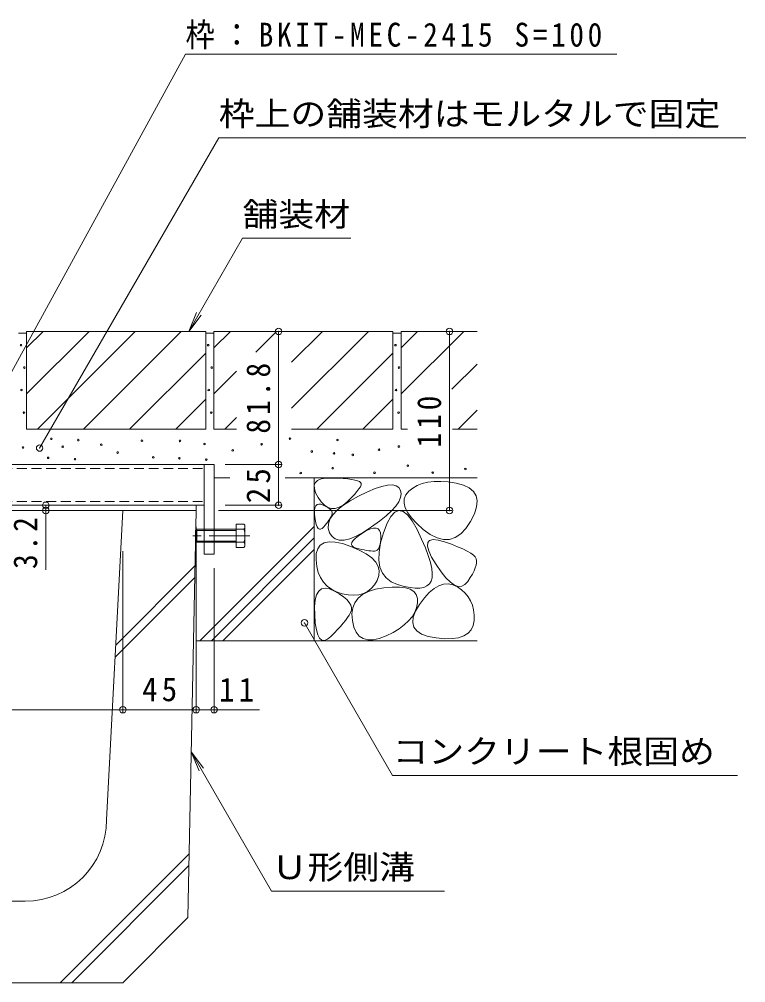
# Model space of a CAD drawing. Units: millimetres at full size, sheet at 1:5; some dimension numbers follow another scale. Extents: x -1680 to 1914, y -1318 to 1385.
# Drawn here: x 804 to 1250, y -825 to -233 of the extents above; entities that cross this region are included whole.
import ezdxf
from ezdxf.enums import TextEntityAlignment as Align

# ---------------------------------------------------------------- set-up
doc = ezdxf.new("R2010")
doc.units = ezdxf.units.MM
doc.header["$LTSCALE"] = 5
doc.header["$PDMODE"] = 32
doc.header["$PDSIZE"] = 4
doc.linetypes.add('CHAIN1', pattern=[8, 5, -1, 1, -1])
doc.linetypes.add('DASHED1', pattern=[1.8, 1.2, -0.6])
for name, color, linetype, lineweight in [('4-0_通り芯', 7, 'Continuous', 9), ('4-4_文字', 7, 'Continuous', 9), ('4-5_建具', 7, 'Continuous', 9), ('4-E_見え係り', 7, 'Continuous', 9), ('4-F_断熱材', 6, 'Continuous', 5)]:
    doc.layers.add(name, color=color, linetype=linetype, lineweight=lineweight)
doc.styles.add('ＭＳ ゴシック', font='')
doc.styles.get('ＭＳ ゴシック').set_extended_font_data('MS Gothic')

msp = doc.modelspace()

# ---------------------------------------------------------------- linework, layer by layer
at = {"layer": '4-0_通り芯'}
for p, q in [((687.995, -506.583), (917.095, -506.583)), ((923.095, -506.583), (917.095, -506.583)), ((917.095, -506.583), (917.095, -561.583)), ((691.995, -531.583), (917.095, -531.583)), ((912.095, -534.783), (912.095, -531.583)), ((691.995, -534.783), (912.095, -534.783))]:
    msp.add_line(p, q, dxfattribs=at)
at = {"layer": '4-0_通り芯', "linetype": 'DASHED1'}
for p, q in [((577.095, -508.883), (917.095, -508.883)), ((577.095, -529.283), (917.095, -529.283))]:
    msp.add_line(p, q, dxfattribs=at)
at = {"layer": '4-0_通り芯', "color": 2}
for p, q in [((936.785, -543.083), (936.785, -557.483)), ((941.485, -543.083), (936.785, -543.083)), ((912.485, -546.283), (911.785, -546.983)), ((911.785, -546.983), (911.785, -553.583)), ((917.095, -546.983), (911.785, -546.983)), ((912.485, -546.283), (912.485, -554.283)), ((917.095, -546.283), (912.485, -546.283)), ((941.485, -546.283), (923.095, -546.283)), ((936.785, -546.983), (923.095, -546.983)), ((942.085, -556.147), (942.085, -544.947)), ((911.785, -553.583), (912.485, -554.283)), ((911.785, -553.583), (917.095, -553.583)), ((912.485, -554.283), (917.095, -554.283)), ((923.095, -553.583), (936.785, -553.583)), ((923.095, -554.283), (941.485, -554.283)), ((936.785, -557.483), (941.485, -557.483))]:
    msp.add_line(p, q, dxfattribs=at)
at = {"layer": '4-0_通り芯', "color": 2, "linetype": 'DASHED1'}
for p, q in [((917.095, -546.283), (923.095, -546.283)), ((917.095, -546.983), (923.095, -546.983)), ((917.095, -553.583), (923.095, -553.583)), ((917.095, -554.283), (923.095, -554.283))]:
    msp.add_line(p, q, dxfattribs=at)
at = {"layer": '4-0_通り芯', "color": 2, "linetype": 'CHAIN1'}
msp.add_line((945.179, -550.283), (909.379, -550.283), dxfattribs=at)
at = {"layer": '4-0_通り芯'}
msp.add_lwpolyline([(917.095, -561.583), (923.095, -561.583), (923.095, -506.583)], dxfattribs=at)
at = {"layer": '4-0_通り芯', "color": 2}
for centre, radius, start, end in [((939.71, -544.683), 2.39, 317.9749, 42.0251), ((928.677, -550.283), 13.418, 342.65606, 17.34394), ((939.71, -555.883), 2.39, 317.9749, 42.0251)]:
    msp.add_arc(centre, radius, start, end, dxfattribs=at)
at = {"layer": '4-4_文字'}
for p, q in [((962.793, -424.783), (962.793, -506.583)), ((1067.707, -424.783), (1067.707, -534.783)), ((964.293, -506.583), (930.019, -506.583)), ((962.793, -506.583), (962.793, -531.583)), ((819.77, -531.583), (819.77, -571.29)), ((964.293, -531.583), (930.019, -531.583)), ((1069.207, -534.783), (925.863, -534.783)), ((912.095, -658.614), (912.095, -544.783)), ((867.095, -658.614), (867.095, -559.783)), ((923.095, -658.614), (923.095, -570.283)), ((627.095, -657.114), (867.095, -657.114)), ((867.095, -657.114), (912.095, -657.114)), ((912.095, -657.114), (923.095, -657.114)), ((923.095, -657.114), (950.985, -657.114))]:
    msp.add_line(p, q, dxfattribs=at)
for p in [(962.793, -424.783), (1067.707, -424.783), (962.793, -506.583), (819.77, -531.583), (962.793, -531.583), (819.77, -534.783), (1067.707, -534.783), (867.095, -657.114), (912.095, -657.114), (923.095, -657.114)]:
    msp.add_point(p, dxfattribs=at)
at = {"layer": '4-5_建具'}
for p, q in [((753.863, -531.583), (905.586, -254.499)), ((905.586, -254.499), (1170.377, -254.499)), ((816.022, -496.402), (926.039, -305.848)), ((926.039, -305.848), (1249.616, -305.848)), ((907.61, -424.783), (940.616, -367.615)), ((940.616, -367.615), (1007.192, -367.615)), ((907.61, -424.783), (912.394, -413.235)), ((907.61, -424.783), (915.22, -414.866)), ((978.65, -603.779), (1032.73, -697.448)), ((909.13, -683.047), (958.489, -768.54)), ((909.13, -683.047), (916.739, -692.964)), ((909.13, -683.047), (913.913, -694.596)), ((1032.73, -697.448), (1244.515, -697.448)), ((958.489, -768.54), (1064.636, -768.54))]:
    msp.add_line(p, q, dxfattribs=at)
for p in [(816.022, -496.402), (978.65, -603.779)]:
    msp.add_point(p, dxfattribs=at)
at = {"layer": '4-E_見え係り', "color": 2}
for p, q in [((802.995, -425.783), (807.995, -425.783)), ((917.995, -424.783), (807.995, -424.783)), ((807.995, -434.931), (818.142, -424.783)), ((807.995, -424.783), (807.995, -484.783)), ((846.426, -424.783), (807.995, -463.215)), ((874.711, -424.783), (814.711, -484.783)), ((902.995, -424.783), (842.995, -484.783)), ((917.995, -424.783), (917.995, -484.783)), ((917.995, -425.783), (922.995, -425.783)), ((922.995, -434.931), (933.142, -424.783)), ((922.995, -424.783), (922.995, -484.783)), ((1032.995, -424.783), (922.995, -424.783)), ((948.683, -437.527), (961.426, -424.783)), ((970.784, -443.71), (989.711, -424.783)), ((1017.995, -424.783), (970.784, -471.994)), ((1032.995, -424.783), (1032.995, -484.783)), ((1032.995, -425.783), (1037.995, -425.783)), ((1037.995, -434.931), (1048.142, -424.783)), ((1037.995, -424.783), (1037.995, -484.783)), ((1076.426, -424.783), (1037.995, -463.215)), ((1084.626, -424.783), (1037.995, -424.783)), ((917.995, -438.068), (871.279, -484.783)), ((1032.995, -438.068), (986.279, -484.783)), ((922.995, -463.215), (936.905, -449.305)), ((1084.626, -444.868), (1069.132, -460.362)), ((899.564, -484.783), (917.995, -466.352)), ((1014.564, -484.783), (1032.995, -466.352)), ((1084.626, -473.152), (1072.995, -484.783)), ((929.711, -484.783), (936.905, -477.589)), ((917.995, -484.783), (807.995, -484.783)), ((922.995, -484.783), (936.905, -484.783)), ((970.784, -484.783), (1032.995, -484.783)), ((1041.872, -484.783), (1037.995, -484.783)), ((1084.626, -484.783), (1069.465, -484.783)), ((923.095, -514.783), (932.757, -514.783)), ((966.732, -514.783), (1084.626, -514.783)), ((984.626, -514.783), (984.626, -614.783)), ((914.39, -614.783), (984.626, -544.547)), ((921.461, -614.783), (984.626, -551.618)), ((928.532, -614.783), (984.626, -558.689)), ((912.095, -614.783), (1084.626, -614.783))]:
    msp.add_line(p, q, dxfattribs=at)
for points in [[(1013.148, -517.481), (1013.473, -518.148), (1013.41, -519.05), (1012.959, -520.184), (1012.121, -521.553), (1010.895, -523.154), (1009.282, -524.99), (1007.281, -527.059), (1004.892, -529.361), (1002.353, -531.436), (999.902, -532.825), (997.539, -533.526), (995.263, -533.541), (993.075, -532.868), (990.974, -531.507), (988.961, -529.46), (987.036, -526.726), (985.519, -523.847), (984.73, -521.366), (984.669, -519.284), (985.337, -517.6), (986.733, -516.314), (988.858, -515.426), (991.711, -514.937), (995.292, -514.846), (999.023, -514.981), (1002.326, -515.172), (1005.201, -515.419), (1007.647, -515.72), (1009.665, -516.077), (1011.254, -516.49), (1012.415, -516.958)], [(1037.678, -522.399), (1038.072, -524.525), (1037.717, -526.845), (1036.614, -529.361), (1034.762, -532.071), (1032.162, -534.977), (1028.813, -538.077), (1024.716, -541.373), (1019.87, -544.863), (1014.9, -548.058), (1010.429, -550.467), (1006.458, -552.09), (1002.986, -552.927), (1000.014, -552.978), (997.541, -552.243), (995.568, -550.722), (994.094, -548.415), (993.301, -545.702), (993.371, -542.961), (994.303, -540.194), (996.098, -537.399), (998.755, -534.577), (1002.275, -531.729), (1006.657, -528.854), (1011.902, -525.951), (1017.271, -523.344), (1022.027, -521.355), (1026.169, -519.984), (1029.698, -519.231), (1032.613, -519.096), (1034.915, -519.579), (1036.603, -520.68)], [(1051.598, -546.399), (1055.937, -549.566), (1060.073, -551.652), (1064.007, -552.656), (1067.738, -552.579), (1071.267, -551.42), (1074.593, -549.18), (1077.717, -545.858), (1080.638, -541.455), (1082.967, -536.762), (1084.313, -532.572), (1084.677, -528.884), (1084.058, -525.699), (1082.457, -523.016), (1079.873, -520.836), (1076.307, -519.158), (1071.758, -517.983), (1066.894, -517.252), (1062.383, -516.906), (1058.224, -516.946), (1054.418, -517.371), (1050.964, -518.182), (1047.863, -519.378), (1045.114, -520.96), (1042.718, -522.927), (1040.914, -525.184), (1039.943, -527.634), (1039.804, -530.278), (1040.498, -533.115), (1042.024, -536.146), (1044.383, -539.37), (1047.574, -542.788)], [(995.534, -537.396), (995.179, -538.158), (994.74, -538.97), (994.219, -539.834), (993.616, -540.749), (992.929, -541.714), (992.16, -542.732), (991.308, -543.8), (990.373, -544.919), (989.436, -545.829), (988.576, -546.268), (987.793, -546.236), (987.088, -545.734), (986.46, -544.761), (985.909, -543.317), (985.436, -541.402), (985.04, -539.017), (984.809, -536.606), (984.827, -534.616), (985.097, -533.045), (985.617, -531.895), (986.387, -531.165), (987.408, -530.854), (988.679, -530.964), (990.201, -531.494), (991.726, -532.233), (993.005, -532.972), (994.04, -533.711), (994.829, -534.449), (995.373, -535.187), (995.672, -535.924), (995.726, -536.66)], [(1056.406, -578.255), (1057.028, -576.152), (1057.165, -573.515), (1056.818, -570.344), (1055.986, -566.639), (1054.67, -562.4), (1052.869, -557.627), (1050.584, -552.32), (1047.814, -546.479), (1044.856, -541.165), (1042.006, -537.44), (1039.264, -535.303), (1036.63, -534.755), (1034.104, -535.795), (1031.686, -538.424), (1029.376, -542.641), (1027.174, -548.447), (1025.429, -554.718), (1024.489, -560.333), (1024.355, -565.29), (1025.026, -569.591), (1026.503, -573.234), (1028.785, -576.221), (1031.873, -578.55), (1035.766, -580.223), (1039.848, -581.368), (1043.5, -582.116), (1046.724, -582.466), (1049.518, -582.419), (1051.884, -581.974), (1053.82, -581.132), (1055.328, -579.892)], [(1021.602, -559.688), (1020.552, -559.688), (1019.4, -559.621), (1018.146, -559.487), (1016.791, -559.286), (1015.334, -559.019), (1013.776, -558.684), (1012.115, -558.284), (1010.353, -557.816), (1008.827, -557.234), (1007.876, -556.492), (1007.498, -555.589), (1007.695, -554.524), (1008.466, -553.299), (1009.811, -551.912), (1011.73, -550.365), (1014.223, -548.656), (1016.831, -547.12), (1019.096, -546.09), (1021.018, -545.565), (1022.595, -545.547), (1023.83, -546.034), (1024.721, -547.026), (1025.268, -548.525), (1025.472, -550.529), (1025.44, -552.647), (1025.278, -554.487), (1024.988, -556.049), (1024.569, -557.333), (1024.021, -558.339), (1023.343, -559.066), (1022.537, -559.516)], [(1023.278, -577.695), (1021.579, -580.459), (1019.6, -582.726), (1017.343, -584.497), (1014.806, -585.771), (1011.991, -586.549), (1008.896, -586.83), (1005.523, -586.615), (1001.87, -585.903), (998.301, -584.738), (995.177, -583.164), (992.499, -581.18), (990.266, -578.787), (988.479, -575.984), (987.137, -572.772), (986.241, -569.15), (985.79, -565.119), (985.925, -561.284), (986.786, -558.252), (988.373, -556.022), (990.686, -554.595), (993.725, -553.97), (997.49, -554.148), (1001.981, -555.128), (1007.198, -556.911), (1012.332, -559.147), (1016.573, -561.486), (1019.922, -563.929), (1022.378, -566.475), (1023.942, -569.125), (1024.613, -571.878), (1024.392, -574.735)], [(1084.149, -564.412), (1084.372, -565.555), (1084.345, -566.87), (1084.069, -568.355), (1083.543, -570.012), (1082.768, -571.84), (1081.743, -573.839), (1080.469, -576.009), (1078.945, -578.35), (1077.199, -580.312), (1075.256, -581.342), (1073.118, -581.441), (1070.784, -580.61), (1068.253, -578.847), (1065.527, -576.153), (1062.605, -572.528), (1059.487, -567.972), (1056.755, -563.361), (1054.988, -559.569), (1054.189, -556.597), (1054.356, -554.445), (1055.49, -553.112), (1057.591, -552.6), (1060.658, -552.907), (1064.691, -554.034), (1068.948, -555.541), (1072.683, -556.988), (1075.897, -558.375), (1078.59, -559.703), (1080.761, -560.97), (1082.412, -562.177), (1083.541, -563.325)], [(1082.798, -602.271), (1082.247, -605.432), (1081.025, -608.073), (1079.133, -610.195), (1076.57, -611.799), (1073.337, -612.884), (1069.433, -613.449), (1064.859, -613.496), (1059.614, -613.023), (1054.571, -612.062), (1050.602, -610.641), (1047.707, -608.762), (1045.886, -606.423), (1045.139, -603.626), (1045.466, -600.369), (1046.867, -596.654), (1049.342, -592.479), (1052.34, -588.458), (1055.309, -585.201), (1058.25, -582.709), (1061.162, -580.983), (1064.046, -580.022), (1066.901, -579.825), (1069.728, -580.394), (1072.526, -581.727), (1075.123, -583.55), (1077.344, -585.585), (1079.191, -587.833), (1080.662, -590.295), (1081.759, -592.97), (1082.48, -595.857), (1082.827, -598.958)], [(1006.995, -597.443), (1006.119, -598.958), (1005.062, -600.565), (1003.824, -602.263), (1002.405, -604.052), (1000.805, -605.932), (999.024, -607.903), (997.061, -609.966), (994.918, -612.119), (992.807, -613.837), (990.943, -614.592), (989.324, -614.384), (987.952, -613.213), (986.825, -611.079), (985.945, -607.983), (985.31, -603.923), (984.922, -598.901), (984.879, -593.856), (985.279, -589.728), (986.123, -586.518), (987.411, -584.225), (989.143, -582.849), (991.318, -582.39), (993.936, -582.849), (996.999, -584.225), (1000.029, -586.036), (1002.55, -587.803), (1004.563, -589.523), (1006.067, -591.198), (1007.062, -592.828), (1007.548, -594.412), (1007.526, -595.95)], [(1048.086, -591.535), (1047.503, -594.484), (1046.399, -597.312), (1044.774, -600.017), (1042.628, -602.6), (1039.96, -605.06), (1036.772, -607.399), (1033.063, -609.615), (1028.832, -611.708), (1024.579, -613.342), (1020.8, -614.176), (1017.497, -614.211), (1014.669, -613.448), (1012.316, -611.886), (1010.438, -609.524), (1009.036, -606.364), (1008.108, -602.405), (1007.805, -598.276), (1008.276, -594.607), (1009.522, -591.396), (1011.541, -588.645), (1014.335, -586.353), (1017.903, -584.52), (1022.246, -583.146), (1027.362, -582.232), (1032.501, -581.778), (1036.913, -581.786), (1040.595, -582.256), (1043.55, -583.188), (1045.777, -584.582), (1047.275, -586.437), (1048.044, -588.755)]]:
    msp.add_lwpolyline(points, close=True, dxfattribs=at)
at = {"layer": '4-E_見え係り'}
for centre in [(804.535, -433.242), (919.535, -433.242), (1034.535, -433.242), (806.673, -447), (921.673, -447), (1036.673, -447), (804.891, -460.799), (919.891, -460.799), (1034.891, -460.799), (806.403, -474.678), (921.403, -474.678), (1036.403, -474.678), (823.197, -490.754), (839.738, -491.559), (969.735, -490.651), (998.94, -491.443), (805.822, -496.099), (830.179, -495.625), (853.82, -494.372), (878.794, -491.927), (902.164, -492.017), (917.265, -493.965), (952.337, -494.128), (1024.442, -497.471), (1036.623, -495.507), (821.249, -502.444), (837.79, -503.249), (863.935, -499.203), (885.775, -502.168), (901.823, -502.735), (934.638, -497.862), (983.146, -498.577), (996.785, -499.713), (1008.332, -500.615), (918.365, -503.54), (995.982, -508.771), (1042.124, -507.295), (1077.488, -509.259), (976.378, -511.794), (1021.691, -511.617), (1057.386, -511.518)]:
    msp.add_circle(centre, 0.5, dxfattribs=at)
at = {"layer": '4-F_断熱材'}
for p, q in [((907.095, -784.783), (912.095, -534.783)), ((862.743, -617.476), (911.415, -568.804)), ((862.35, -624.94), (911.27, -576.02)), ((828.677, -824.783), (907.879, -745.581)), ((835.748, -824.783), (907.735, -752.796)), ((687.095, -774.783), (807.095, -774.783)), ((867.095, -824.783), (907.095, -784.783)), ((627.095, -824.783), (867.095, -824.783))]:
    msp.add_line(p, q, dxfattribs=at)
msp.add_lwpolyline([(857.095, -724.783), (867.095, -534.783), (912.095, -534.783)], dxfattribs=at)
msp.add_arc((807.095, -724.783), 50, 270, 0, dxfattribs=at)

# ---------------------------------------------------------------- texts
at = {"layer": '4-4_文字', "color": 2, "char_height": 14.66, "attachment_point": 7, "rotation": 90, "style": 'ＭＳ ゴシック'}
for s, insert in [('\\T1.28;\\W0.9;81.8', (957.793, -487.558)), ('\\T1.27;\\W0.9;110', (1062.707, -496.033)), ('\\T1.27;\\W0.95;25', (957.793, -530.306)), ('\\T1.27;\\W0.9;3.2', (814.77, -570.673))]:
    msp.add_mtext(s, dxfattribs=dict(at, insert=insert))
at = {"layer": '4-4_文字', "color": 2, "char_height": 14.66, "attachment_point": 7, "style": 'ＭＳ ゴシック'}
for s, insert in [('\\T1.27;\\W0.95;45', (878.97, -652.114)), ('\\T1.27;\\W0.95;11', (926.238, -652.114))]:
    msp.add_mtext(s, dxfattribs=dict(at, insert=insert))
at = {"layer": '4-5_建具', "color": 2, "style": 'ＭＳ ゴシック', "width": 1.1}
for s, p in [('枠上の舗装材はモルタルで固定', (926.039, -302.848)), ('舗装材', (940.616, -364.615)), ('コンクリート根固め', (1032.73, -694.448)), ('Ｕ形側溝', (958.489, -765.54))]:
    msp.add_text(s, height=14.66, dxfattribs=at).set_placement(p, align=Align.BOTTOM_LEFT)
at = {"layer": '4-5_建具', "color": 2, "insert": (905.586, -251.499), "char_height": 14.66, "attachment_point": 7, "style": 'ＭＳ ゴシック'}
msp.add_mtext('\\T1.25;\\W0.9;枠：BKIT-MEC-2415\\~S=100', dxfattribs=at)

doc.saveas('drawing.dxf')
